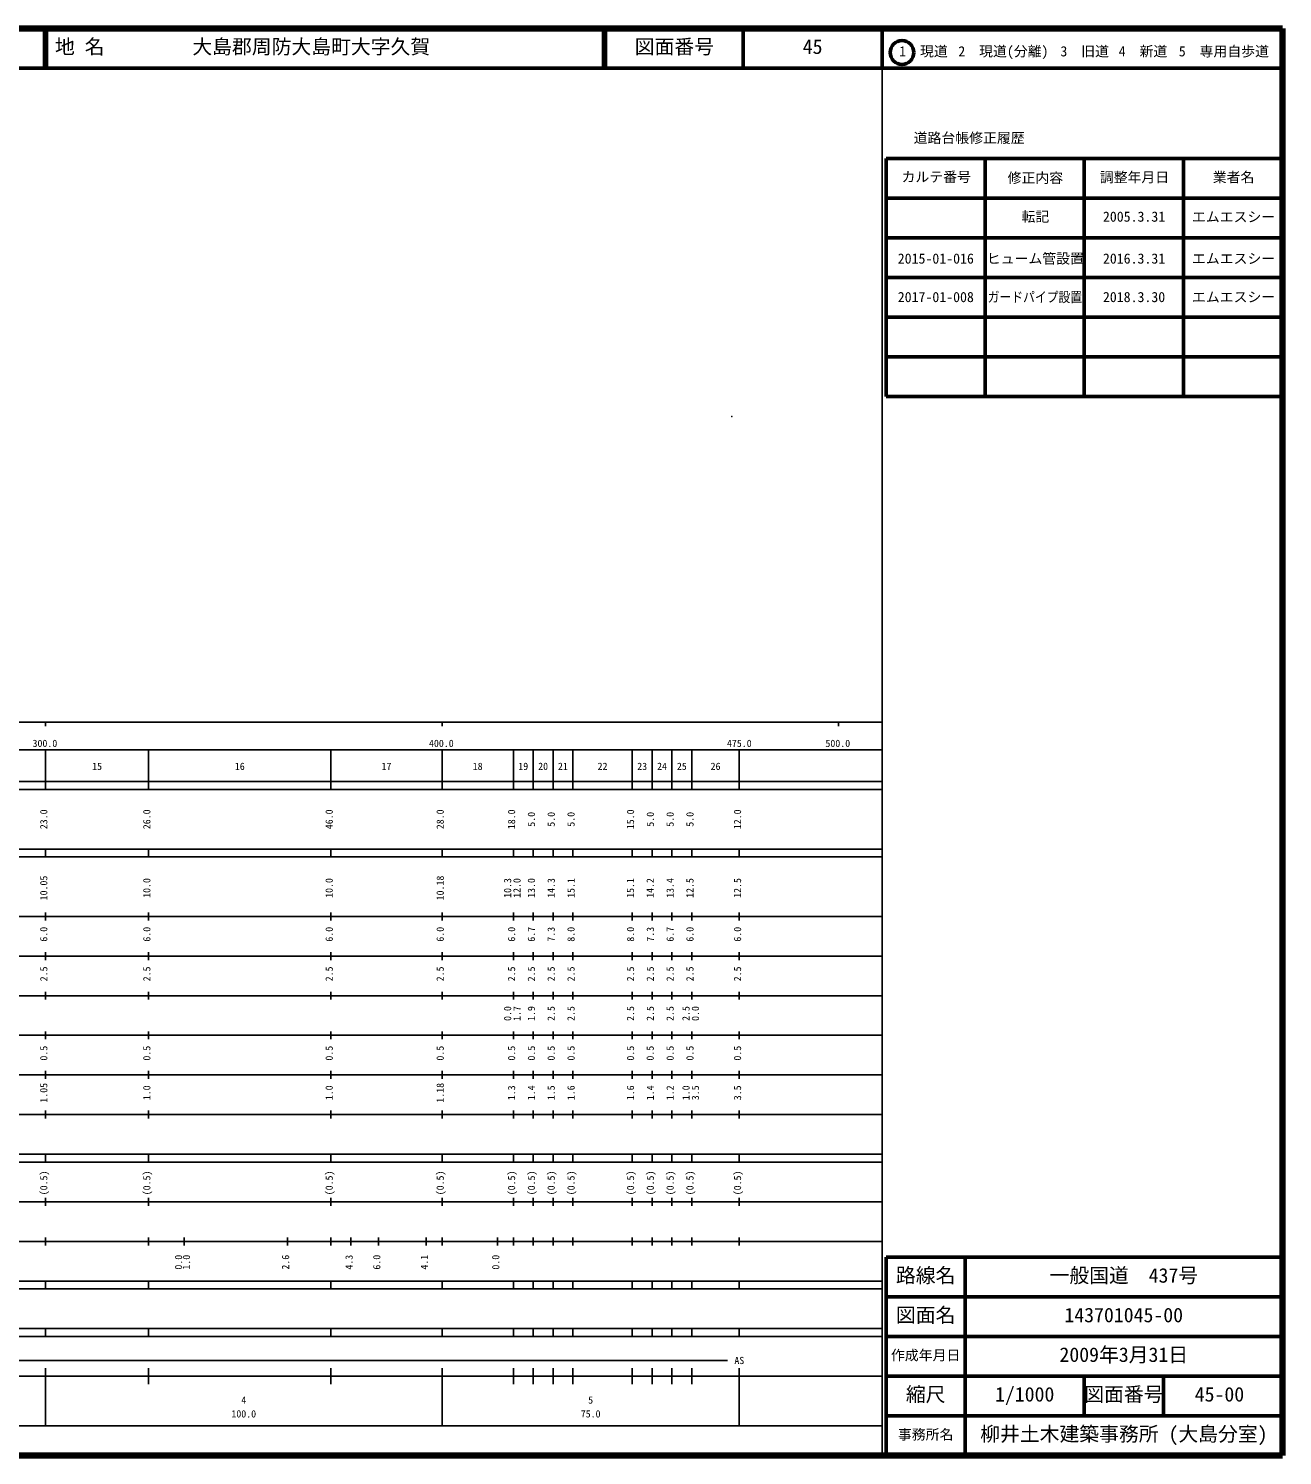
# Model space of a CAD drawing. Units: millimetres on the paper. Extents: x 40 to 680, y 20 to 380.
# Drawn here: x 363.7 to 680, y 20 to 380 of the extents above; entities that cross this region are included whole.
import ezdxf
from ezdxf.enums import TextEntityAlignment as Align

# ---------------------------------------------------------------- set-up
doc = ezdxf.new("R2010")
doc.units = ezdxf.units.MM
for name, color, linetype, lineweight in [('M-OTRS', 6, 'Continuous', 25), ('M-TTL', 2, 'Continuous', 140), ('M-TTL-BAND', 7, 'Continuous', 25), ('M-TTL-FRAM', 2, 'Continuous', 50), ('M-TTL-LINE', 7, 'Continuous', 50)]:
    doc.layers.add(name, color=color, linetype=linetype, lineweight=lineweight)
doc.layers.add('M-TTL-TXT', color=7, linetype='Continuous')
doc.styles.add('ＭＳ ゴシック', font='')
doc.styles.get('ＭＳ ゴシック').set_extended_font_data('MS Gothic')

msp = doc.modelspace()

# ---------------------------------------------------------------- linework, layer by layer
at = {"layer": 'M-OTRS'}
for radius in [0.0313, 0.025, 0.0188, 0.0125, 0.0063]:
    msp.add_circle((541.125, 282.1), radius, dxfattribs=at)
at = {"layer": 'M-TTL'}
for p, q in [((680, 380), (40, 380)), ((680, 20), (680, 380)), ((40, 20), (680, 20))]:
    msp.add_line(p, q, dxfattribs=at)
at = {"layer": 'M-TTL-BAND'}
for p, q in [((579, 20), (579, 370)), ((40, 205), (579, 205)), ((368, 205), (368, 204)), ((468, 205), (468, 204)), ((568, 205), (568, 204)), ((68, 198), (579, 198)), ((368, 188), (368, 198)), ((394, 188), (394, 198)), ((440, 188), (440, 198)), ((468, 188), (468, 198)), ((486, 188), (486, 198)), ((491, 188), (491, 198)), ((496, 188), (496, 198)), ((501, 188), (501, 198)), ((516, 188), (516, 198)), ((521, 188), (521, 198)), ((526, 188), (526, 198)), ((531, 188), (531, 198)), ((543, 188), (543, 198)), ((40, 190), (579, 190)), ((40, 188), (579, 188)), ((40, 173), (579, 173)), ((368, 171), (368, 173)), ((394, 171), (394, 173)), ((440, 171), (440, 173)), ((468, 171), (468, 173)), ((486, 171), (486, 173)), ((491, 171), (491, 173)), ((496, 171), (496, 173)), ((501, 171), (501, 173)), ((516, 171), (516, 173)), ((521, 171), (521, 173)), ((526, 171), (526, 173)), ((531, 171), (531, 173)), ((543, 171), (543, 173)), ((40, 171), (579, 171)), ((40, 156), (579, 156)), ((368, 155), (368, 157)), ((394, 155), (394, 157)), ((440, 155), (440, 157)), ((468, 155), (468, 157)), ((486, 155), (486, 157)), ((491, 155), (491, 157)), ((496, 155), (496, 157)), ((501, 155), (501, 157)), ((516, 155), (516, 157)), ((521, 155), (521, 157)), ((526, 155), (526, 157)), ((531, 155), (531, 157)), ((543, 155), (543, 157)), ((46, 146), (579, 146)), ((368, 145), (368, 147)), ((394, 145), (394, 147)), ((440, 145), (440, 147)), ((468, 145), (468, 147)), ((486, 145), (486, 147)), ((491, 145), (491, 147)), ((496, 145), (496, 147)), ((501, 145), (501, 147)), ((516, 145), (516, 147)), ((521, 145), (521, 147)), ((526, 145), (526, 147)), ((531, 145), (531, 147)), ((543, 145), (543, 147)), ((368, 135), (368, 137)), ((394, 135), (394, 137)), ((440, 135), (440, 137)), ((468, 135), (468, 137)), ((486, 135), (486, 137)), ((491, 135), (491, 137)), ((496, 135), (496, 137)), ((501, 135), (501, 137)), ((516, 135), (516, 137)), ((521, 135), (521, 137)), ((526, 135), (526, 137)), ((531, 135), (531, 137)), ((543, 135), (543, 137)), ((52, 136), (579, 136)), ((46, 126), (579, 126)), ((368, 125), (368, 127)), ((394, 125), (394, 127)), ((440, 125), (440, 127)), ((468, 125), (468, 127)), ((486, 125), (486, 127)), ((491, 125), (491, 127)), ((496, 125), (496, 127)), ((501, 125), (501, 127)), ((516, 125), (516, 127)), ((521, 125), (521, 127)), ((526, 125), (526, 127)), ((531, 125), (531, 127)), ((543, 125), (543, 127)), ((52, 116), (579, 116)), ((368, 115), (368, 117)), ((394, 115), (394, 117)), ((440, 115), (440, 117)), ((468, 115), (468, 117)), ((486, 115), (486, 117)), ((491, 115), (491, 117)), ((496, 115), (496, 117)), ((501, 115), (501, 117)), ((516, 115), (516, 117)), ((521, 115), (521, 117)), ((526, 115), (526, 117)), ((531, 115), (531, 117)), ((543, 115), (543, 117)), ((46, 106), (579, 106)), ((368, 105), (368, 107)), ((394, 105), (394, 107)), ((440, 105), (440, 107)), ((468, 105), (468, 107)), ((486, 105), (486, 107)), ((491, 105), (491, 107)), ((496, 105), (496, 107)), ((501, 105), (501, 107)), ((516, 105), (516, 107)), ((521, 105), (521, 107)), ((526, 105), (526, 107)), ((531, 105), (531, 107)), ((543, 105), (543, 107)), ((40, 96), (579, 96)), ((40, 94), (579, 94)), ((368, 94), (368, 96)), ((394, 94), (394, 96)), ((440, 94), (440, 96)), ((468, 94), (468, 96)), ((486, 94), (486, 96)), ((491, 94), (491, 96)), ((496, 94), (496, 96)), ((501, 94), (501, 96)), ((516, 94), (516, 96)), ((521, 94), (521, 96)), ((526, 94), (526, 96)), ((531, 94), (531, 96)), ((543, 94), (543, 96)), ((49, 84), (579, 84)), ((368, 83), (368, 85)), ((394, 83), (394, 85)), ((440, 83), (440, 85)), ((468, 83), (468, 85)), ((486, 83), (486, 85)), ((491, 83), (491, 85)), ((496, 83), (496, 85)), ((501, 83), (501, 85)), ((516, 83), (516, 85)), ((521, 83), (521, 85)), ((526, 83), (526, 85)), ((531, 83), (531, 85)), ((543, 83), (543, 85)), ((40, 74), (579, 74)), ((368, 73), (368, 75)), ((394, 73), (394, 75)), ((403, 73), (403, 75)), ((429, 73), (429, 75)), ((440, 73), (440, 75)), ((445, 73), (445, 75)), ((452, 73), (452, 75)), ((464, 73), (464, 75)), ((468, 73), (468, 75)), ((482, 73), (482, 75)), ((486, 73), (486, 75)), ((491, 73), (491, 75)), ((496, 73), (496, 75)), ((501, 73), (501, 75)), ((516, 73), (516, 75)), ((521, 73), (521, 75)), ((526, 73), (526, 75)), ((531, 73), (531, 75)), ((543, 73), (543, 75)), ((40, 64), (579, 64)), ((40, 62), (579, 62)), ((368, 62), (368, 64)), ((394, 62), (394, 64)), ((440, 62), (440, 64)), ((468, 62), (468, 64)), ((486, 62), (486, 64)), ((491, 62), (491, 64)), ((496, 62), (496, 64)), ((501, 62), (501, 64)), ((516, 62), (516, 64)), ((521, 62), (521, 64)), ((526, 62), (526, 64)), ((531, 62), (531, 64)), ((543, 62), (543, 64)), ((40, 52), (579, 52)), ((368, 50), (368, 52)), ((394, 50), (394, 52)), ((440, 50), (440, 52)), ((468, 50), (468, 52)), ((486, 50), (486, 52)), ((491, 50), (491, 52)), ((496, 50), (496, 52)), ((501, 50), (501, 52)), ((516, 50), (516, 52)), ((521, 50), (521, 52)), ((526, 50), (526, 52)), ((531, 50), (531, 52)), ((543, 50), (543, 52)), ((40, 50), (579, 50)), ((71, 44), (540, 44)), ((40, 40), (579, 40)), ((368, 27.5), (368, 42)), ((394, 38), (394, 42)), ((440, 38), (440, 42)), ((468, 27.5), (468, 42)), ((486, 38), (486, 42)), ((491, 38), (491, 42)), ((496, 38), (496, 42)), ((501, 38), (501, 42)), ((516, 38), (516, 42)), ((521, 38), (521, 42)), ((526, 38), (526, 42)), ((531, 38), (531, 42)), ((543, 27.5), (543, 42)), ((68, 27.5), (579, 27.5))]:
    msp.add_line(p, q, dxfattribs=at)
at = {"layer": 'M-TTL-FRAM'}
for p, q in [((580, 347.197), (580, 287.197)), ((580, 347.197), (680, 347.197)), ((580, 287.197), (680, 287.197)), ((680, 70), (580, 70)), ((580, 70), (580, 20))]:
    msp.add_line(p, q, dxfattribs=at)
at = {"layer": 'M-TTL-LINE'}
for p, q in [((367.75, 380), (367.75, 370)), ((368.25, 380), (368.25, 370)), ((508.747, 380), (508.747, 370)), ((509.247, 380), (509.247, 370)), ((543.996, 380), (543.996, 370)), ((579, 380), (579, 370)), ((40, 370), (680, 370)), ((605, 347.197), (605, 287.197)), ((630, 347.197), (630, 287.197)), ((655, 347.197), (655, 287.197)), ((580, 337.197), (680, 337.197)), ((580, 327.197), (680, 327.197)), ((580, 317.197), (680, 317.197)), ((580, 307.197), (680, 307.197)), ((580, 297.197), (680, 297.197)), ((600, 70), (600, 20)), ((680, 60), (580, 60)), ((680, 50), (580, 50)), ((680, 40), (580, 40)), ((630, 40), (630, 30)), ((650, 40), (650, 30)), ((680, 30), (580, 30))]:
    msp.add_line(p, q, dxfattribs=at)
msp.add_circle((584.031, 373.958), 3, dxfattribs=at)

# ---------------------------------------------------------------- texts
at = {"layer": 'M-TTL-BAND', "style": 'ＭＳ ゴシック'}
for s, p in [('300.0', (364.719, 198.195)), ('400.0', (464.719, 198.195)), ('475.0', (539.875, 198.195)), ('500.0', (564.719, 198.195)), ('15', (379.75, 192.405)), ('16', (415.75, 192.405)), ('17', (452.75, 192.405)), ('18', (475.75, 192.405)), ('19', (487.25, 192.405)), ('20', (492.25, 192.405)), ('21', (497.25, 192.405)), ('22', (507.25, 192.405)), ('23', (517.25, 192.405)), ('24', (522.25, 192.405)), ('25', (527.25, 192.405)), ('26', (535.75, 192.405)), ('AS', (541.75, 42.5)), ('4', (417.375, 32.523)), ('5', (504.875, 32.523)), ('100.0', (414.875, 29.033)), ('75.0', (503, 29.033))]:
    msp.add_text(s, height=1.833, dxfattribs=at).set_placement(p, align=Align.BOTTOM_LEFT)
for s, p in [('23.0', (369, 178)), ('26.0', (395, 178)), ('46.0', (441, 178)), ('28.0', (469, 178)), ('18.0', (487, 178)), ('5.0', (492, 178.625)), ('5.0', (497, 178.625)), ('5.0', (502, 178.625)), ('15.0', (517, 178)), ('5.0', (522, 178.625)), ('5.0', (527, 178.625)), ('5.0', (532, 178.625)), ('12.0', (544, 178)), ('10.05', (369, 160.049)), ('10.18', (469, 160.049)), ('10.0', (395, 160.674)), ('10.0', (441, 160.674)), ('10.3', (486, 160.674)), ('12.0', (488.37, 160.674)), ('13.0', (492, 160.674)), ('14.3', (497, 160.674)), ('15.1', (502, 160.674)), ('15.1', (517, 160.674)), ('14.2', (521.97, 160.674)), ('13.4', (527, 160.674)), ('12.5', (532, 160.674)), ('12.5', (544, 160.674)), ('6.0', (369, 149.625)), ('6.0', (395, 149.625)), ('6.0', (441, 149.625)), ('6.0', (469, 149.625)), ('6.0', (487, 149.625)), ('6.7', (492, 149.625)), ('7.3', (497, 149.625)), ('8.0', (502, 149.625)), ('8.0', (517, 149.625)), ('7.3', (522, 149.625)), ('6.7', (527, 149.625)), ('6.0', (532, 149.625)), ('6.0', (544, 149.625)), ('2.5', (369, 139.625)), ('2.5', (395, 139.625)), ('2.5', (441, 139.625)), ('2.5', (469, 139.625)), ('2.5', (487, 139.625)), ('2.5', (492, 139.625)), ('2.5', (497, 139.625)), ('2.5', (502, 139.625)), ('2.5', (517, 139.625)), ('2.5', (522, 139.625)), ('2.5', (527, 139.625)), ('2.5', (532, 139.625)), ('2.5', (544, 139.625)), ('0.0', (486, 129.625)), ('1.7', (488.37, 129.625)), ('1.9', (492, 129.625)), ('2.5', (497, 129.625)), ('2.5', (502, 129.625)), ('2.5', (517, 129.625)), ('2.5', (522, 129.625)), ('2.5', (527, 129.625)), ('2.5', (531, 129.625)), ('0.0', (533.37, 129.625)), ('0.5', (369, 119.625)), ('0.5', (395, 119.625)), ('0.5', (441, 119.625)), ('0.5', (469, 119.625)), ('0.5', (487, 119.625)), ('0.5', (492, 119.625)), ('0.5', (497, 119.625)), ('0.5', (502, 119.625)), ('0.5', (517, 119.625)), ('0.5', (521.97, 119.625)), ('0.5', (527, 119.625)), ('0.5', (532, 119.625)), ('0.5', (544, 119.625)), ('1.05', (369, 109)), ('1.0', (395, 109.625)), ('1.0', (441, 109.625)), ('1.18', (469, 109)), ('1.3', (487, 109.625)), ('1.4', (492, 109.625)), ('1.5', (497, 109.625)), ('1.6', (502, 109.625)), ('1.6', (517, 109.625)), ('1.4', (522, 109.625)), ('1.2', (527, 109.625)), ('1.0', (531, 109.625)), ('3.5', (533.37, 109.625)), ('3.5', (544, 109.625)), ('(0.5)', (369, 85.639)), ('(0.5)', (395, 85.639)), ('(0.5)', (441, 85.639)), ('(0.5)', (469, 85.639)), ('(0.5)', (487, 85.639)), ('(0.5)', (492, 85.639)), ('(0.5)', (497, 85.639)), ('(0.5)', (502, 85.639)), ('(0.5)', (517, 85.639)), ('(0.5)', (522, 85.639)), ('(0.5)', (527, 85.639)), ('(0.5)', (532, 85.639)), ('(0.5)', (544, 85.639)), ('0.0', (403, 66.889)), ('1.0', (405, 66.889)), ('2.6', (430, 66.889)), ('4.3', (446, 66.889)), ('6.0', (453, 66.889)), ('4.1', (465, 66.889)), ('0.0', (483, 66.889))]:
    msp.add_text(s, height=1.833, rotation=90, dxfattribs=at).set_placement(p, align=Align.BOTTOM_LEFT)
at = {"layer": 'M-TTL-TXT', "style": 'ＭＳ ゴシック'}
for s, height, p in [('地 名', 3.666, (370.38, 372.5)), ('大島郡周防大島町大字久賀', 3.666, (405.024, 372.5)), ('図面番号', 3.666, (516.621, 372.5)), ('45', 3.666, (558.996, 372.5)), ('1\u3000現道', 2.566, (583.323, 372.208)), ('2\u3000現道(分離)', 2.566, (598.244, 372.208)), ('3\u3000旧道', 2.566, (623.996, 372.208)), ('4\u3000新道', 2.566, (638.699, 372.208)), ('5\u3000専用自歩道', 2.566, (653.853, 372.208)), ('道路台帳修正履歴', 2.566, (586.968, 350.363)), ('カルテ番号', 2.566, (583.925, 340.527)), ('修正内容', 2.566, (610.675, 340.273)), ('調整年月日', 2.566, (633.925, 340.447)), ('業者名', 2.566, (662.425, 340.447)), ('転記', 2.566, (614.175, 330.495)), ('2005.3.31', 2.566, (634.712, 330.495)), ('エムエスシー', 2.566, (657.175, 330.439)), ('2015-01-016', 2.566, (582.962, 319.919)), ('ヒューム管設置', 2.566, (605.425, 319.919)), ('2016.3.31', 2.566, (634.712, 319.919)), ('エムエスシー', 2.566, (657.175, 319.919)), ('2017-01-008', 2.566, (582.962, 310.213)), ('2018.3.30', 2.566, (634.712, 310.213)), ('エムエスシー', 2.566, (657.175, 310.213)), ('路線名', 3.666, (582.5, 62.5)), ('一般国道\u3000437号', 3.666, (621.25, 62.5)), ('図面名', 3.666, (582.5, 52.5)), ('143701045-00', 3.666, (625, 52.5)), ('作成年月日', 2.566, (581.25, 43.25)), ('2009年3月31日', 3.666, (623.75, 42.5)), ('縮尺', 3.666, (585, 32.5)), ('1/1000', 3.666, (607.5, 32.5)), ('図面番号', 3.666, (630, 32.5)), ('45-00', 3.666, (657.875, 32.5)), ('事務所名', 2.566, (583, 23.25)), ('柳井土木建築事務所 (大島分室)', 3.666, (603.75, 22.5))]:
    msp.add_text(s, height=height, dxfattribs=at).set_placement(p, align=Align.BOTTOM_LEFT)
at = {"layer": 'M-TTL-TXT', "style": 'ＭＳ ゴシック', "width": 0.85}
msp.add_text('ガードパイプ設置', height=2.566, dxfattribs=at).set_placement((605.65, 310.213), align=Align.BOTTOM_LEFT)

doc.saveas('drawing.dxf')
